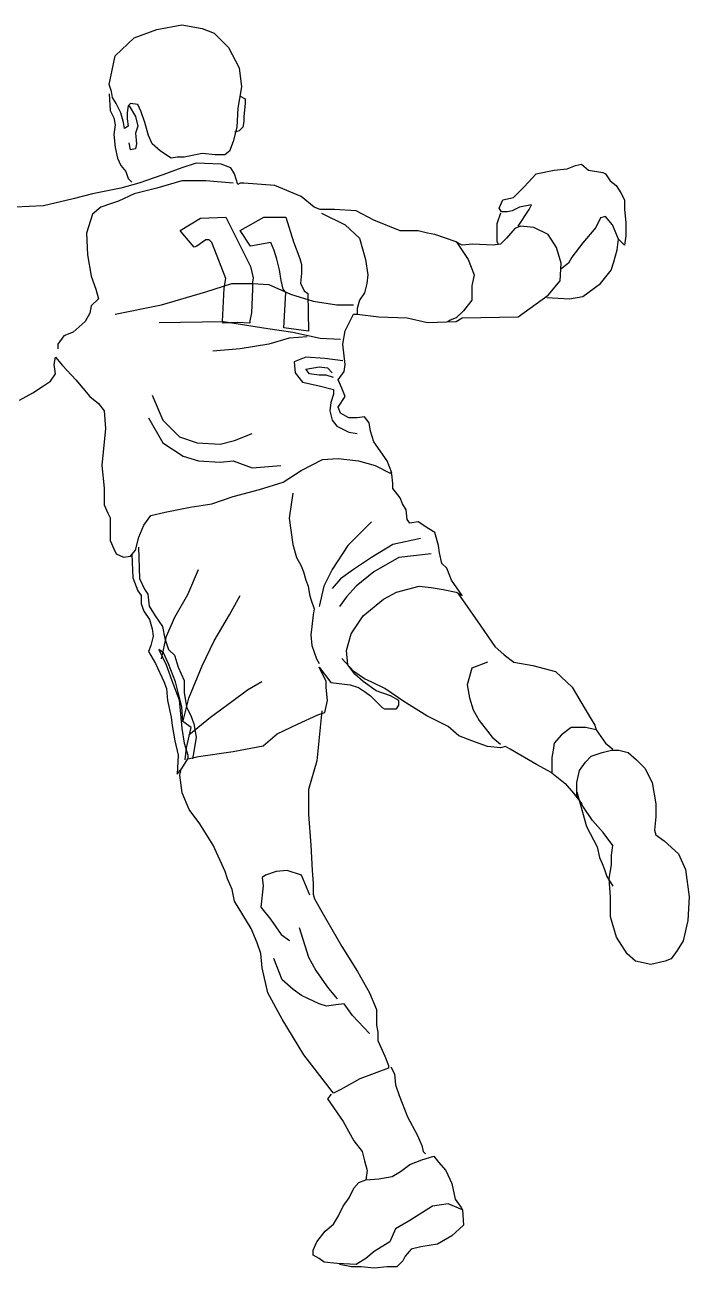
# Model space of a CAD drawing. Header units: millimetres. Extents: x 189 to 474, y 131 to 318.
# Drawn here: x 376.7 to 473.9, y 130.5 to 312.6 of the extents above; entities that cross this region are included whole.
import ezdxf

# ---------------------------------------------------------------- set-up
doc = ezdxf.new("R2010")
doc.units = ezdxf.units.MM

msp = doc.modelspace()

# ---------------------------------------------------------------- linework, layer by layer
for points in [[(389.05, 303.87), (389.92, 308.06), (392.71, 310.67), (396.03, 311.89), (399.7, 312.59), (402.66, 312.07), (404.41, 311.37), (406.5, 309.28), (408.07, 306.31), (408.42, 303.52), (407.9, 300.38), (407.73, 297.59), (407.2, 295.5), (406.68, 294.1), (405.98, 293.58), (404.58, 293.58), (402.66, 293.76), (400.04, 293.23), (399, 293.23), (398.12, 293.06), (396.55, 294.1), (395.33, 295.15), (394.81, 296.37), (394.28, 298.29), (393.76, 299.86), (393.24, 300.91), (392.19, 301.08), (391.84, 300.73), (391.67, 299.69), (391.67, 298.81), (391.84, 297.77), (391.32, 297.42), (391.14, 298.29), (390.79, 299.69), (390.09, 301.08), (389.57, 301.95), (389.4, 302.82)], [(399.47, 282.5), (402.42, 284.3), (406.15, 284.43), (409.75, 277.23), (410.14, 275.56), (410.01, 274.92), (410.01, 273.89), (409.88, 270.43), (409.62, 269.27), (409.62, 268.89), (407.82, 269.01), (405.77, 268.89), (405.64, 269.14), (405.89, 274.02), (406.15, 275.44), (405.89, 276.08), (404.09, 280.7), (403.71, 281.09), (403.2, 281.09), (401.91, 280.19), (401.52, 280.06), (399.85, 281.99)], [(408.21, 282.5), (411.68, 284.43), (414.89, 284.43), (416.05, 280.83), (416.95, 278.39), (417.21, 277.49), (417.21, 276.21), (417.08, 274.79), (417.59, 273.64), (418.11, 273.25), (418.24, 267.73), (414.64, 268.24), (414.89, 273.38), (414.51, 273.89), (414.25, 275.18), (413.99, 276.72), (413.61, 278.26), (413.22, 279.55), (412.71, 280.7), (409.75, 280.19)], [(462.75, 192.42), (461.35, 194.34), (459.78, 196.08), (458.39, 198.18), (457.51, 199.75), (457.51, 201.67), (457.86, 203.41), (458.74, 204.63), (459.61, 205.5), (461.18, 206.03), (462.58, 206.38), (463.62, 206.38), (465.02, 206.03), (466.24, 204.98), (467.46, 203.76), (468.51, 201.67), (469.04, 198.53), (469.04, 196.61), (468.86, 194.69), (469.04, 193.99), (470.26, 193.12), (472.35, 191.2), (473.4, 188.93), (473.92, 184.92), (473.75, 181.43), (473.05, 178.47), (472.18, 177.07), (471.31, 175.85), (470.43, 175.5), (468.34, 174.98), (466.07, 175.5), (464.85, 176.55), (463.28, 178.99), (462.4, 181.96), (462.4, 184.92), (462.23, 187.54), (462.58, 189.63), (462.58, 191.03)], [(418.93, 133.16), (419.46, 134.38), (420.68, 135.95), (421.9, 136.99), (422.6, 138.22), (423.3, 139.61), (424.17, 140.83), (424.87, 142.23), (425.57, 143.1), (426.61, 143.45), (428.53, 143.62), (430.46, 143.97), (431.68, 144.67), (433.07, 145.71), (434.82, 146.41), (436.57, 146.94), (437.26, 146.06), (438.31, 144.84), (439.18, 142.92), (439.71, 140.66), (440.58, 139.44), (440.76, 139.09), (438.66, 139.96), (436.39, 139.61), (433.07, 137.52), (430.98, 136.3), (430.11, 134.38), (427.84, 132.98), (426.61, 131.94), (425.22, 131.06), (422.42, 131.24), (420.5, 131.41), (419.81, 131.94), (418.93, 132.46)]]:
    msp.add_lwpolyline(points, close=True)
for points in [[(389.05, 302.48), (389.22, 300.03), (389.74, 298.99), (389.92, 297.94), (389.74, 296.55), (389.92, 294.63), (390.27, 293.06), (390.79, 292.01), (391.49, 291.14), (391.84, 290.09), (392.36, 289.57)], [(392.01, 300.73), (392.89, 299.16), (393.24, 297.77), (392.89, 296.72), (393.06, 295.15), (392.89, 294.45), (392.19, 294.28), (392.01, 295.32)], [(408.25, 302.13), (408.95, 301.78), (408.95, 301.08), (408.77, 299.16), (408.77, 298.46), (408.6, 297.59), (408.07, 297.07), (407.38, 296.89)], [(375.95, 257.65), (377.87, 258.7), (379.44, 259.74), (380.49, 260.44), (381.19, 261.49), (381.02, 262.88), (381.19, 263.93), (382.24, 262.71), (384.16, 260.62), (386.25, 258.18), (387.48, 257.13), (388.35, 256.08), (388.52, 253.47), (388, 248.06), (388.35, 244.75), (388.35, 242.3), (388.87, 241.08), (389.22, 240.39), (389.22, 239.16), (389.22, 237.07), (389.74, 235.85), (390.09, 235.15), (391.14, 234.63), (392.19, 234.8), (392.89, 235.68), (393.41, 237.59), (394.11, 239.34), (395.16, 240.73), (397.25, 241.26), (400.92, 241.96), (404.06, 242.48), (407.2, 243.52), (411.04, 244.57), (414.53, 245.62), (417.15, 247.36), (420.3, 248.93), (422.56, 249.11), (425.53, 248.76), (427.98, 248.06), (430.07, 247.01), (430.42, 247.01), (429.72, 248.76), (427.8, 251.55), (427.28, 253.12), (427.1, 254.34), (426.41, 255.21), (425.36, 255.04), (424.14, 255.04), (422.91, 255.73), (422.56, 256.61), (423.61, 258.18), (423.09, 259.4), (422.56, 260.62), (423.44, 261.84), (423.61, 262.88), (423.26, 265.85), (423.61, 267.77), (424.83, 270.21), (425.36, 270.21), (428.5, 269.86), (432.69, 269.69), (435.66, 268.99), (439.85, 269.16), (440.72, 269.69), (448.93, 269.86), (453.29, 273), (455.04, 275.09), (455.21, 277.71), (454.51, 279.98), (453.29, 281.9), (451.19, 282.94), (449.27, 283.12), (448.4, 282.77), (447.18, 281.37), (446.31, 280.5), (445.26, 280.33), (442.29, 280.5), (440.72, 280.33), (439.67, 280.85), (438.28, 281.37), (436.7, 281.9), (435.66, 282.07), (434.26, 282.42), (432.86, 282.42), (431.64, 282.42), (427.8, 283.99), (425.18, 285.38), (422.04, 285.56), (419.95, 285.56), (419.07, 285.91), (417.15, 287.48), (413.31, 289.05), (408.77, 289.39), (408.25, 289.39), (407.9, 289.22), (407.38, 290.79), (406.85, 291.66), (405.46, 292.19), (401.79, 292.36), (399.7, 291.66), (396.9, 290.62), (393.41, 289.39), (390.79, 288.7), (386.6, 287.83), (383.81, 287.13), (379.44, 286.08), (375.26, 285.91)], [(448.93, 283.12), (450.5, 285.56), (450.85, 286.26), (449.1, 285.91), (448.05, 285.38), (447.35, 285.21), (446.48, 285.21), (446.13, 285.73), (446.66, 286.95), (448.23, 287.3), (449.8, 288.87), (451.54, 290.79), (454.16, 291.31), (456.08, 291.49), (457.3, 292.01), (458.18, 292.19), (459.22, 291.31), (461.32, 290.96), (461.67, 290.79), (462.37, 289.74), (463.24, 289.05), (463.94, 288), (464.46, 286.95), (464.46, 285.56), (464.64, 283.64), (464.64, 281.72), (464.46, 280.33), (463.59, 281.2), (462.72, 283.29), (461.67, 284.51), (460.97, 284.34), (460.27, 282.94), (458.35, 280.67), (456.78, 278.58), (456.26, 277.71), (455.15, 276.82)], [(407.2, 289.39), (403.19, 289.74), (399.7, 289.74), (396.03, 288.7), (392.71, 287.83), (390.44, 286.78), (389.4, 286.43), (387.82, 285.91), (386.6, 284.86), (385.73, 282.07), (385.9, 278.93), (386.43, 275.79), (387.13, 273.87), (387.48, 272.48), (386.43, 271.43), (386.25, 270.38), (385.55, 269.16), (383.81, 267.59), (382.41, 267.07), (381.54, 265.85), (381.54, 265.15)], [(420.12, 285.03), (423.61, 283.29), (425.71, 281.37), (426.58, 278.23), (426.93, 275.97), (426.75, 274.74), (426.41, 273.35), (425.71, 272.3), (425.36, 271.08), (425.36, 270.21)], [(446.31, 285.03), (445.78, 283.46), (445.78, 281.9), (445.78, 280.85), (446.02, 280.45)], [(439.85, 280.85), (441.59, 278.23), (442.47, 275.97), (442.12, 274.4), (442.12, 272.3), (440.89, 270.73), (439.85, 269.69), (438.97, 269.34), (438.6, 269.11)], [(453.11, 272.65), (456.43, 272.48), (458.35, 272.83), (460.97, 274.74), (462.54, 276.66), (462.89, 277.88), (463.41, 279.63), (463.59, 281.2)], [(389.92, 270.21), (396.73, 271.6), (403.19, 273.52), (407.03, 274.74), (410, 274.74), (412.44, 274.57), (415.58, 273.17), (418.9, 272.13), (422.39, 271.6), (424.83, 271.6)], [(396.38, 268.99), (405.81, 269.16), (412.26, 268.12), (415.93, 267.59), (419.95, 266.72), (422.91, 266.55)], [(418.03, 266.9), (415.41, 266.72), (412.44, 265.85), (408.25, 265.15), (404.23, 264.8)], [(423.26, 263.41), (420.64, 263.76), (417.85, 263.93), (416.11, 263.23), (416.28, 261.66), (417.33, 260.27), (419.77, 259.74), (421.87, 259.22), (421.87, 258.52), (421.52, 257.3), (421.34, 256.08), (421.69, 254.69), (422.39, 253.81), (424.14, 252.94), (425.36, 252.77)], [(421.87, 260.97), (420.82, 261.31), (419.77, 261.31), (418.37, 261.49), (417.85, 262.19), (419.77, 262.54), (420.99, 262.36), (421.69, 261.66)], [(395.33, 258.35), (396.9, 254.69), (399.35, 252.25), (401.96, 251.37), (405.28, 251.2), (407.38, 251.72), (410, 252.77)], [(394.81, 255.04), (396.9, 251.37), (399.87, 249.45), (402.14, 248.76), (405.28, 248.58), (407.2, 248.76), (410, 247.71), (414.19, 248.06)], [(392.38, 235.05), (392.54, 231.63), (393.24, 229.71), (393.76, 229.01), (393.76, 227.79), (394.11, 226.75), (394.98, 225.53), (395.33, 224.13), (395.51, 223.08), (395.16, 221.69), (394.81, 220.82), (395.85, 219.07), (397.08, 216.46), (397.43, 215.41), (397.6, 213.67), (398.12, 211.22), (398.3, 210), (398.65, 207.74), (399.17, 205.64), (399, 202.85), (399.7, 203.72), (400.57, 205.12), (402.14, 205.47), (407.2, 206.17), (411.57, 207.04), (413.66, 208.78), (416.63, 210.18), (419.6, 211.57), (420.64, 211.92), (420.99, 213.67), (420.82, 215.58), (420.82, 216.46), (419.77, 218.55), (421.52, 216.28), (424.31, 215.93), (425.53, 215.58), (426.58, 214.89), (427.28, 214.36), (428.33, 213.32), (429.02, 212.62), (429.37, 212.44), (429.9, 212.44), (431.12, 212.44), (431.47, 212.97), (431.47, 213.67), (430.25, 214.36), (428.15, 215.06), (426.23, 216.46), (425.01, 217.5), (423.96, 218.9), (423.79, 220.99), (424.48, 223.43), (426.23, 226.05), (429.2, 228.49), (431.12, 229.54), (434.44, 230.41), (436.18, 230.23), (437.93, 229.89), (439.85, 229.54), (440.72, 229.01), (439.15, 231.28), (438.45, 233.03), (437.75, 233.72), (437.4, 235.29), (437.23, 236.34), (436.7, 238.26), (435.83, 238.78), (434.26, 239.83), (433.04, 239.65), (432.69, 240.18), (432.52, 241.57), (431.99, 242.44), (431.64, 243.32), (430.94, 244.19), (430.59, 244.71), (430.59, 245.41), (430.42, 246.8), (430.25, 247.01)], [(415.93, 244.01), (415.41, 240.35), (415.93, 236.51), (416.45, 234.59), (417.15, 233.37), (417.5, 232.5), (417.85, 231.28), (418.2, 230.41), (418.37, 229.19), (418.55, 228.49), (419.07, 227.1), (418.9, 226.22), (418.72, 224.48), (418.55, 223.26), (418.72, 221.69), (419.42, 219.77), (419.77, 219.07)], [(427.45, 239.83), (423.96, 236.34), (421.69, 232.85), (420.47, 230.41), (419.77, 227.44)], [(434.61, 237.39), (430.59, 236.51), (427.45, 234.59), (424.83, 232.85), (422.91, 231.46), (421.69, 230.06)], [(393.33, 236.11), (393.5, 231.54), (394.21, 229.95), (394.74, 229.25), (394.91, 227.49), (395.79, 226.08), (396.85, 224.5), (397.2, 222.74), (397.73, 221.15), (398.61, 220.28), (399.14, 218.52), (400.02, 216.58), (400.02, 214.82), (400.37, 212.71), (401.08, 211.3), (401.43, 210.25), (401.78, 208.31), (401.43, 206.2), (401.25, 205.14)], [(436.18, 235.12), (431.47, 234.59), (427.8, 232.5), (425.18, 230.41), (423.79, 228.84), (422.74, 227.44)], [(396.73, 219.77), (397.43, 223.08), (398.65, 225.87), (400.57, 229.19), (402.14, 232.85)], [(440.06, 229.4), (443.37, 224.69), (445.47, 221.55), (446.87, 220.33), (448.26, 219.28), (451.05, 218.76), (454.37, 217.89), (456.82, 215.62), (458.56, 212.65), (459.61, 210.91), (460.13, 210.04), (460.31, 209.34), (458.74, 209.69), (456.64, 209.69), (455.24, 208.64), (454.2, 207.42), (454.02, 206.38), (453.85, 205.33), (453.85, 204.46), (453.85, 203.41), (453.85, 203.06), (451.58, 204.28), (447.74, 206.55), (447.04, 206.9), (446.34, 206.72), (444.42, 206.9), (442.15, 207.77), (440.23, 208.47), (438.66, 209.86), (435.52, 211.43), (432.2, 213.53), (429.41, 215.44), (427.49, 216.32), (426.44, 216.84), (424.87, 217.89), (423.12, 219.8)], [(399.87, 210.7), (400.74, 214.01), (402.66, 218.72), (404.41, 222.39), (406.68, 226.22), (408.25, 229.01)], [(400.2, 204.97), (400.37, 206.73), (401.08, 209.72), (399.84, 210.6), (399.67, 212.71), (399.14, 214.82), (398.79, 216.4), (397.73, 219.04), (397.03, 220.63), (396.32, 221.15), (397.38, 218.87), (398.44, 216.05), (399.32, 213.77), (399.49, 211.65), (399.67, 209.54), (400.02, 207.43), (400.55, 205.67), (400.55, 205.09)], [(444.42, 219.28), (442.15, 218.41), (441.45, 215.97), (441.8, 214.05), (442.33, 212.31), (443.2, 210.74), (444.42, 209.17), (445.12, 208.29), (446.34, 207.25)], [(400.74, 208.61), (403.89, 211.22), (407.03, 213.49), (409.3, 215.24), (411.39, 216.46)], [(420.16, 212.17), (419.46, 204.84), (418.24, 200.65), (418.24, 196.99), (418.58, 192.46), (418.76, 188.79), (418.93, 186.88), (418.93, 185.31), (419.11, 184.61), (420.16, 182.69), (423.12, 177.63), (425.39, 173.97), (427.14, 170.83), (428.19, 168.39), (428.19, 166.12), (428.36, 165.07), (428.36, 163.85), (429.41, 161.59), (429.93, 160.19), (429.93, 159.84), (425.74, 158.27), (422.95, 156.7), (421.9, 156.18), (417.54, 161.76), (414.39, 166.99), (412.3, 170.83), (411.43, 174.49), (411.25, 176.59), (410.73, 178.16), (409.86, 180.25), (407.41, 184.26), (407.06, 186), (406.36, 187.57), (406.01, 188.62), (404.27, 192.46), (402.35, 195.6), (400.78, 197.69), (399.73, 200.13), (399.38, 202.75), (399.59, 203.6)], [(460.31, 209.34), (461.7, 207.42), (462.75, 206.55)], [(453.85, 203.06), (455.77, 201.49), (456.99, 200.1), (458.21, 198.53)], [(457.51, 200.27), (458.91, 195.21), (460.48, 192.25), (460.83, 190.68), (461.18, 189.81), (461.53, 188.93), (461.88, 187.89), (462.75, 186.49)], [(418.41, 185.13), (417.19, 188.1), (415.09, 188.79), (413.52, 188.62), (411.95, 188.1), (411.43, 187.75), (411.6, 186.53), (411.25, 183.39), (412.65, 181.64), (414.22, 179.38), (415.44, 178.5)], [(416.84, 180.42), (418.24, 176.06), (419.28, 174.14), (420.85, 171.88), (421.38, 171.18), (422.42, 169.96)], [(427.14, 164.9), (424.69, 167.52), (423.47, 169.26), (422.25, 169.09), (420.85, 168.91), (419.81, 169.26), (418.24, 169.96), (417.19, 170.48), (415.97, 171.35), (414.39, 172.75), (413.17, 175.89)], [(430.28, 160.02), (430.8, 158.97), (430.98, 157.4), (431.5, 155.83), (432.72, 152.69), (434.12, 150.08), (434.82, 148.51), (434.99, 147.63), (435.34, 147.28)], [(421.55, 156.01), (421.03, 155.31), (423.3, 151.99), (424.87, 149.2), (426.09, 147.63), (426.44, 146.24), (426.79, 144.84), (426.61, 143.45)], [(440.76, 139.09), (440.93, 136.82), (439.18, 135.25), (437.09, 134.03), (434.65, 133.68), (433.25, 133.33), (432.38, 132.29), (432.03, 131.59), (431.15, 130.72), (429.76, 130.72), (427.84, 130.54), (425.92, 130.72), (424.52, 130.72), (422.77, 131.06)]]:
    msp.add_lwpolyline(points)

doc.saveas('drawing.dxf')
